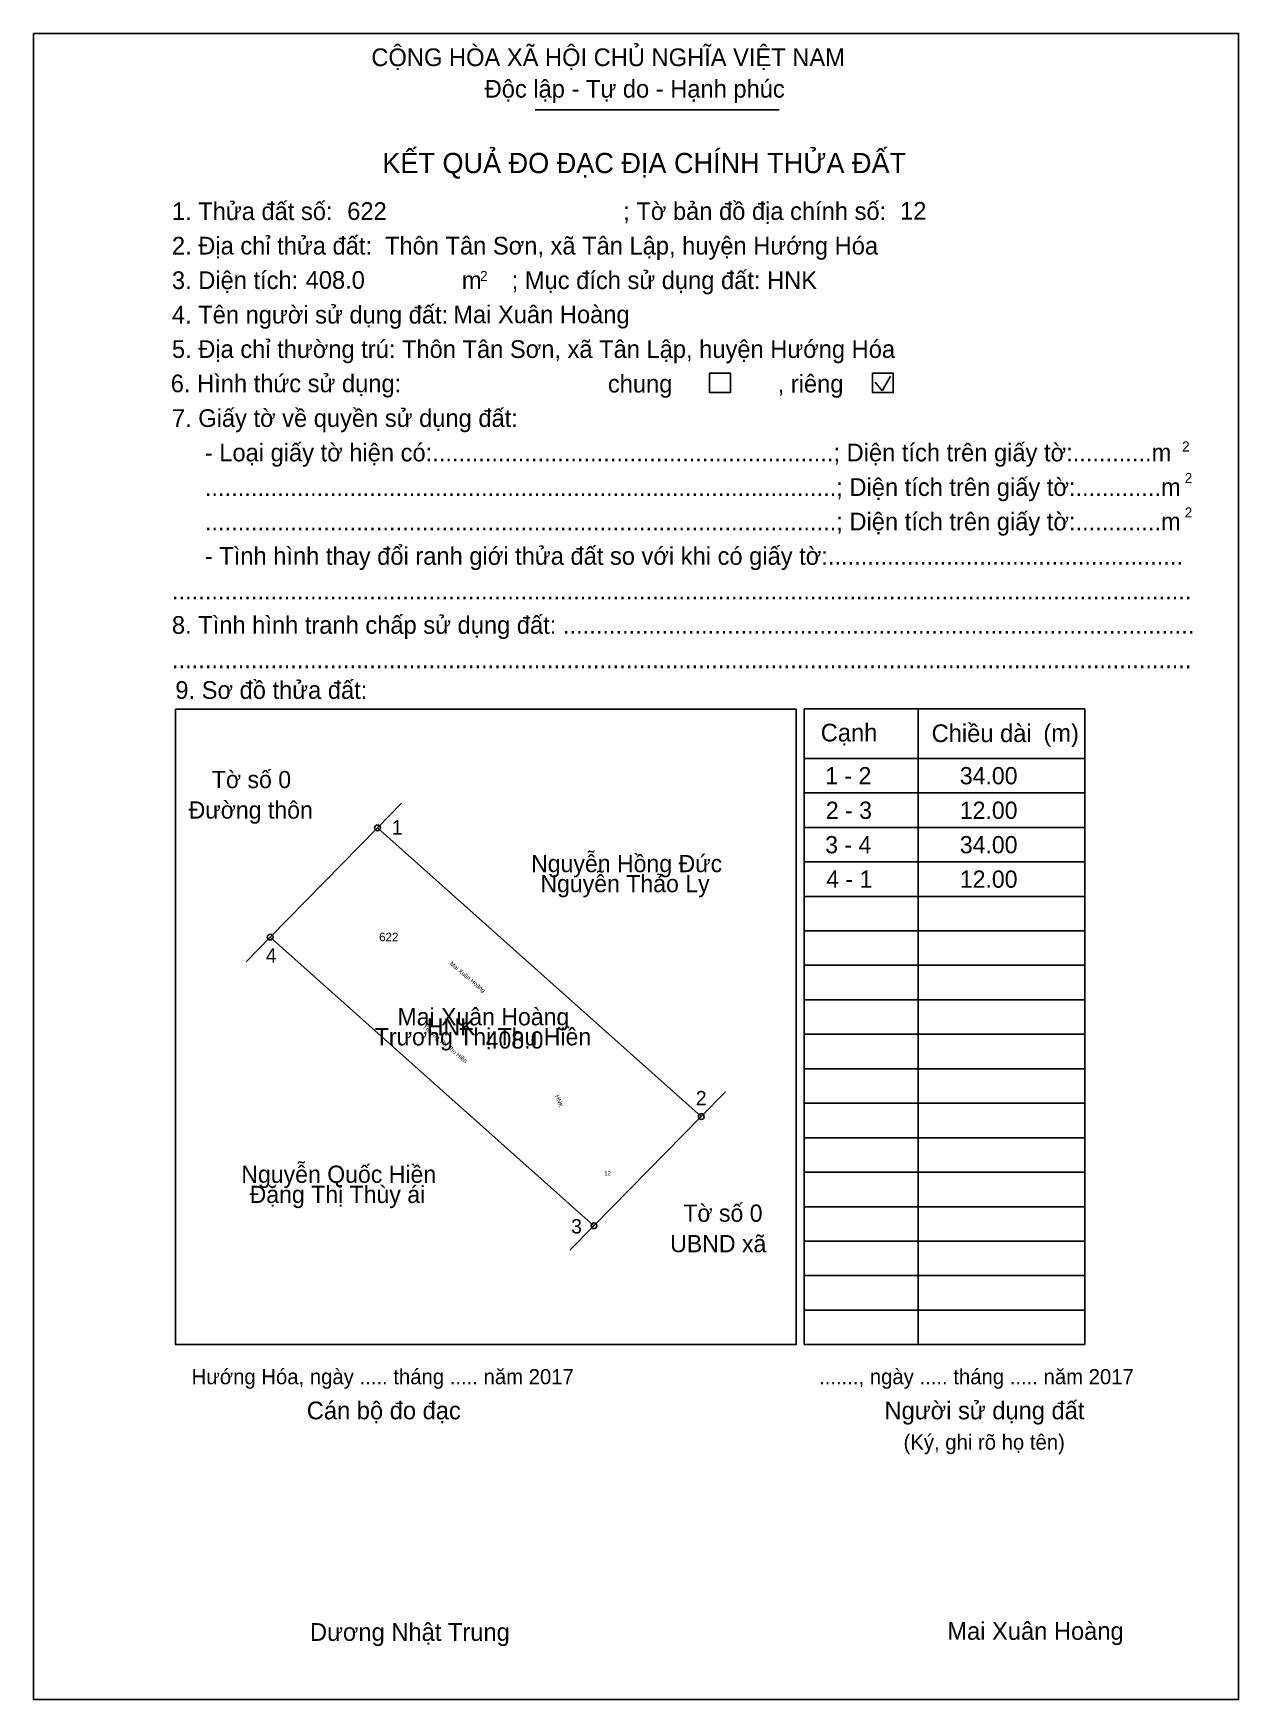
# Model space of a CAD drawing. Extents: x 548093 to 548188, y 1837912 to 1838043.
import ezdxf

# ---------------------------------------------------------------- set-up
doc = ezdxf.new("R2010")
doc.units = 0
for name, color, linetype in [('Level 1', 7, 'Continuous'), ('Level 10', 7, 'Continuous'), ('Level 11', 7, 'Continuous'), ('Level 13', 7, 'Continuous'), ('Level 15', 7, 'Continuous'), ('Level 18', 7, 'Continuous'), ('Level 19', 7, 'Continuous'), ('Level 2', 7, 'Continuous'), ('Level 21', 7, 'Continuous'), ('Level 27', 7, 'Continuous'), ('Level 36', 7, 'Continuous'), ('Level 48', 7, 'Continuous'), ('Level 50', 7, 'Continuous'), ('Level 52', 7, 'Continuous'), ('Level 6', 7, 'Continuous'), ('Level 9', 7, 'Continuous')]:
    doc.layers.add(name, color=color, linetype=linetype)

msp = doc.modelspace()

# ---------------------------------------------------------------- linework, layer by layer
at = {"layer": 'Level 1'}
for p, q in [((548093.04, 1838042.89), (548093.04, 1838042.89)), ((548132.38, 1838036.9), (548151.48, 1838036.9)), ((548159.56, 1838014.85), (548160.21, 1838016.02)), ((548159.02, 1838015.55), (548159.56, 1838014.85)), ((548104.17, 1837989.91), (548104.17, 1837989.91)), ((548175.46, 1837989.93), (548153.45, 1837989.93)), ((548153.45, 1837989.93), (548153.45, 1837940.08)), ((548162.39, 1837989.93), (548162.39, 1837940.08)), ((548175.46, 1837940.08), (548175.46, 1837989.93)), ((548153.45, 1837986.03), (548168.58, 1837986.03)), ((548168.58, 1837986.03), (548175.46, 1837986.03)), ((548153.45, 1837983.33), (548168.58, 1837983.33)), ((548168.58, 1837983.33), (548175.46, 1837983.33)), ((548153.45, 1837980.63), (548168.58, 1837980.63)), ((548168.58, 1837980.63), (548175.46, 1837980.63)), ((548153.45, 1837977.93), (548168.58, 1837977.93)), ((548168.58, 1837977.93), (548175.46, 1837977.93)), ((548153.45, 1837975.22), (548168.58, 1837975.22)), ((548168.58, 1837975.22), (548175.46, 1837975.22)), ((548153.45, 1837972.52), (548168.58, 1837972.52)), ((548168.58, 1837972.52), (548175.46, 1837972.52)), ((548153.45, 1837969.82), (548168.58, 1837969.82)), ((548168.58, 1837969.82), (548175.46, 1837969.82)), ((548153.45, 1837967.11), (548168.58, 1837967.11)), ((548168.58, 1837967.11), (548175.46, 1837967.11)), ((548153.45, 1837964.41), (548168.58, 1837964.41)), ((548168.58, 1837964.41), (548175.46, 1837964.41)), ((548153.45, 1837961.71), (548168.58, 1837961.71)), ((548168.58, 1837961.71), (548175.46, 1837961.71)), ((548153.45, 1837959), (548168.58, 1837959)), ((548168.58, 1837959), (548175.46, 1837959)), ((548153.45, 1837956.3), (548168.58, 1837956.3)), ((548168.58, 1837956.3), (548175.46, 1837956.3)), ((548153.45, 1837953.6), (548168.58, 1837953.6)), ((548168.58, 1837953.6), (548175.46, 1837953.6)), ((548153.45, 1837950.89), (548168.58, 1837950.89)), ((548168.58, 1837950.89), (548175.46, 1837950.89)), ((548153.45, 1837948.19), (548168.58, 1837948.19)), ((548168.58, 1837948.19), (548175.46, 1837948.19)), ((548153.45, 1837945.49), (548168.58, 1837945.49)), ((548168.58, 1837945.49), (548175.46, 1837945.49)), ((548153.45, 1837942.78), (548168.58, 1837942.78)), ((548168.58, 1837942.78), (548175.46, 1837942.78)), ((548175.46, 1837940.08), (548175.46, 1837940.57)), ((548152.82, 1837940.08), (548152.82, 1837940.08)), ((548153.45, 1837940.08), (548175.46, 1837940.08)), ((548187.5, 1837912.24), (548187.5, 1837912.24))]:
    msp.add_line(p, q, dxfattribs=at)
msp.add_lwpolyline([(548104.17, 1837989.91), (548152.82, 1837989.91), (548152.82, 1837940.08), (548104.17, 1837940.08)], close=True, dxfattribs=at)
at = {"layer": 'Level 10'}
msp.add_lwpolyline([(548136.98, 1837949.4), (548111.6, 1837972.03), (548120.01, 1837980.59), (548145.39, 1837957.96)], close=True, dxfattribs=at)
at = {"layer": 'Level 11'}
for centre in [(548120.01, 1837980.59), (548111.6, 1837972.03), (548145.39, 1837957.96), (548136.98, 1837949.4), (548136.98, 1837949.4)]:
    msp.add_circle(centre, 0.225, dxfattribs=at)
at = {"layer": 'Level 2'}
msp.add_lwpolyline([(548093.04, 1838042.89), (548187.5, 1838042.89), (548187.5, 1837912.24), (548093.04, 1837912.24)], close=True, dxfattribs=at)
at = {"layer": 'Level 27'}
for p, q in [((548120.01, 1837980.59), (548121.9, 1837982.52)), ((548111.6, 1837972.03), (548109.71, 1837970.1)), ((548145.39, 1837957.96), (548147.28, 1837959.89)), ((548136.98, 1837949.4), (548135.09, 1837947.47))]:
    msp.add_line(p, q, dxfattribs=at)
at = {"layer": 'Level 50'}
for points in [[(548146.04, 1838016.24), (548147.67, 1838016.24), (548147.67, 1838014.73), (548146.04, 1838014.73)], [(548158.81, 1838016.24), (548160.43, 1838016.24), (548160.43, 1838014.73), (548158.81, 1838014.73)]]:
    msp.add_lwpolyline(points, close=True, dxfattribs=at)

# ---------------------------------------------------------------- texts
at = {"layer": 'Level 1'}
for s, height, p in [('CỘNG HÒA XÃ HỘI CHỦ NGHĨA VIỆT NAM', 1.3876, (548119.53, 1838040.32)), ('Độc lập - Tự do - Hạnh phúc', 1.3876, (548128.41, 1838037.85)), ('KẾT QUẢ ĐO ĐẠC ĐỊA CHÍNH THỬA ĐẤT', 1.586, (548120.39, 1838031.93)), ('1. Thửa đất số:', 1.3876, (548103.9, 1838028.25)), ('; Tờ bản đồ địa chính số:', 1.3876, (548139.27, 1838028.26)), ('2. Địa chỉ thửa đất:', 1.3876, (548103.9, 1838025.55)), ('3. Diện tích:', 1.3876, (548103.9, 1838022.84)), ('m', 1.39, (548126.62, 1838022.84)), ('2', 0.793, (548128.05, 1838023.47)), ('; Mục đích sử dụng đất: HNK', 1.3876, (548130.53, 1838022.84)), ('4. Tên người sử dụng đất:', 1.3876, (548103.9, 1838020.14)), ('5. Địa chỉ thường trú: Thôn Tân Sơn, xã Tân Lập, huyện Hướng Hóa', 1.3876, (548103.9, 1838017.44)), ('chung                , riêng', 1.3876, (548138.07, 1838014.73)), ('7. Giấy tờ về quyền sử dụng đất:', 1.3876, (548103.9, 1838012.03)), ('     - Loại giấy tờ hiện có:.............................................................; Diện tích trên giấy tờ:............m', 1.38756, (548103.9, 1838009.33)), ('2', 0.793, (548183.07, 1838010.1)), ('     ................................................................................................; Diện tích trên giấy tờ:.............m', 1.38756, (548103.9, 1838006.62)), ('2', 0.793, (548183.28, 1838007.63)), ('     ................................................................................................; Diện tích trên giấy tờ:.............m', 1.38756, (548103.9, 1838003.92)), ('2', 0.793, (548183.28, 1838004.93)), ('     - Tình hình thay đổi ranh giới thửa đất so với khi có giấy tờ:......................................................', 1.38756, (548103.9, 1838001.22)), ('...........................................................................................................................................................', 1.38756, (548103.9, 1837998.51)), ('8. Tình hình tranh chấp sử dụng đất: ................................................................................................', 1.38756, (548103.9, 1837995.81)), ('...........................................................................................................................................................', 1.38756, (548103.9, 1837993.11)), ('9. Sơ đồ thửa đất:', 1.3876, (548104.17, 1837990.71)), ('Cạnh', 1.388, (548154.75, 1837987.37)), ('Chiều dài', 1.388, (548163.44, 1837987.32)), ('(m)', 1.388, (548172.2, 1837987.34)), ('Hướng Hóa, ngày ..... tháng ..... năm 2017', 1.1894, (548105.44, 1837936.97)), ('......., ngày ..... tháng ..... năm 2017', 1.1894, (548154.62, 1837936.97)), ('Cán bộ đo đạc', 1.3876, (548114.47, 1837934.22)), ('Người sử dụng đất', 1.3876, (548159.75, 1837934.22)), ('(Ký, ghi rõ họ tên)', 1.1894, (548161.24, 1837931.84)), ('Dương Nhật Trung', 1.3876, (548114.72, 1837916.85))]:
    msp.add_text(s, height=height, dxfattribs=at).set_placement(p)
at = {"layer": 'Level 13'}
msp.add_text('Mai Xuân Hoàng', height=0.3379, rotation=320, dxfattribs=at).set_placement((548125.64, 1837969.89))
for s, height, p in [('Mai Xuân Hoàng', 1.3516, (548121.58, 1837965.11)), ('Trương Thị Thu Hiền', 1.3516, (548119.8, 1837963.54)), ('HNK', 1.352, (548123.88, 1837964.32)), ('408.0', 1.352, (548128.49, 1837963.29))]:
    msp.add_text(s, height=height, dxfattribs=at).set_placement(p)
at = {"layer": 'Level 15'}
msp.add_text('Trương Thị Thu Hiền', height=0.3379, rotation=320, dxfattribs=at).set_placement((548123.52, 1837964.94))
at = {"layer": 'Level 18'}
msp.add_text('12', height=0.338, dxfattribs=at).set_placement((548137.78, 1837953.34))
at = {"layer": 'Level 19'}
msp.add_text('HNK', height=0.338, rotation=290, dxfattribs=at).set_placement((548133.93, 1837959.59))
at = {"layer": 'Level 21'}
msp.add_text('622', height=0.676, dxfattribs=at).set_placement((548120.14, 1837971.7))
at = {"layer": 'Level 36'}
for s, height, p in [('Tờ số 0', 1.352, (548107.03, 1837983.71)), ('Đường thôn', 1.352, (548105.21, 1837981.32)), ('Nguyễn Hồng Đức', 1.3516, (548132.05, 1837977.12)), ('Nguyễn Thảo Ly', 1.3516, (548132.78, 1837975.55)), ('Nguyễn Quốc Hiền', 1.3516, (548109.34, 1837952.76)), ('Đặng Thị Thùy ái', 1.3516, (548109.99, 1837951.18)), ('Tờ số 0', 1.352, (548143.98, 1837949.71)), ('UBND xã', 1.352, (548142.95, 1837947.32))]:
    msp.add_text(s, height=height, dxfattribs=at).set_placement(p)
at = {"layer": 'Level 48'}
msp.add_text('6. Hình thức sử dụng:', height=1.3876, dxfattribs=at).set_placement((548103.81, 1838014.75))
at = {"layer": 'Level 52'}
for s, p in [('1 - 2', (548155.1, 1837984.01)), ('34.00', (548165.65, 1837984.01)), ('2 - 3', (548155.15, 1837981.3)), ('12.00', (548165.65, 1837981.3)), ('3 - 4', (548155.1, 1837978.6)), ('34.00', (548165.65, 1837978.6)), ('4 - 1', (548155.18, 1837975.9)), ('12.00', (548165.65, 1837975.9))]:
    msp.add_text(s, height=1.352, dxfattribs=at).set_placement(p)
at = {"layer": 'Level 6'}
for s, height, p in [('622', 1.388, (548117.64, 1838028.26)), ('12', 1.388, (548160.97, 1838028.28)), ('Thôn Tân Sơn, xã Tân Lập, huyện Hướng Hóa', 1.3876, (548120.6, 1838025.55)), ('408.0', 1.388, (548114.38, 1838022.86)), ('Mai Xuân Hoàng', 1.3876, (548125.95, 1838020.16)), ('Mai Xuân Hoàng', 1.3876, (548164.67, 1837916.93))]:
    msp.add_text(s, height=height, dxfattribs=at).set_placement(p)
at = {"layer": 'Level 9'}
for s, p in [('1', (548121.14, 1837980.07)), ('4', (548111.26, 1837970.03)), ('2', (548144.96, 1837958.84)), ('3', (548135.19, 1837948.79))]:
    msp.add_text(s, height=1.13, dxfattribs=at).set_placement(p)

doc.saveas('drawing.dxf')
